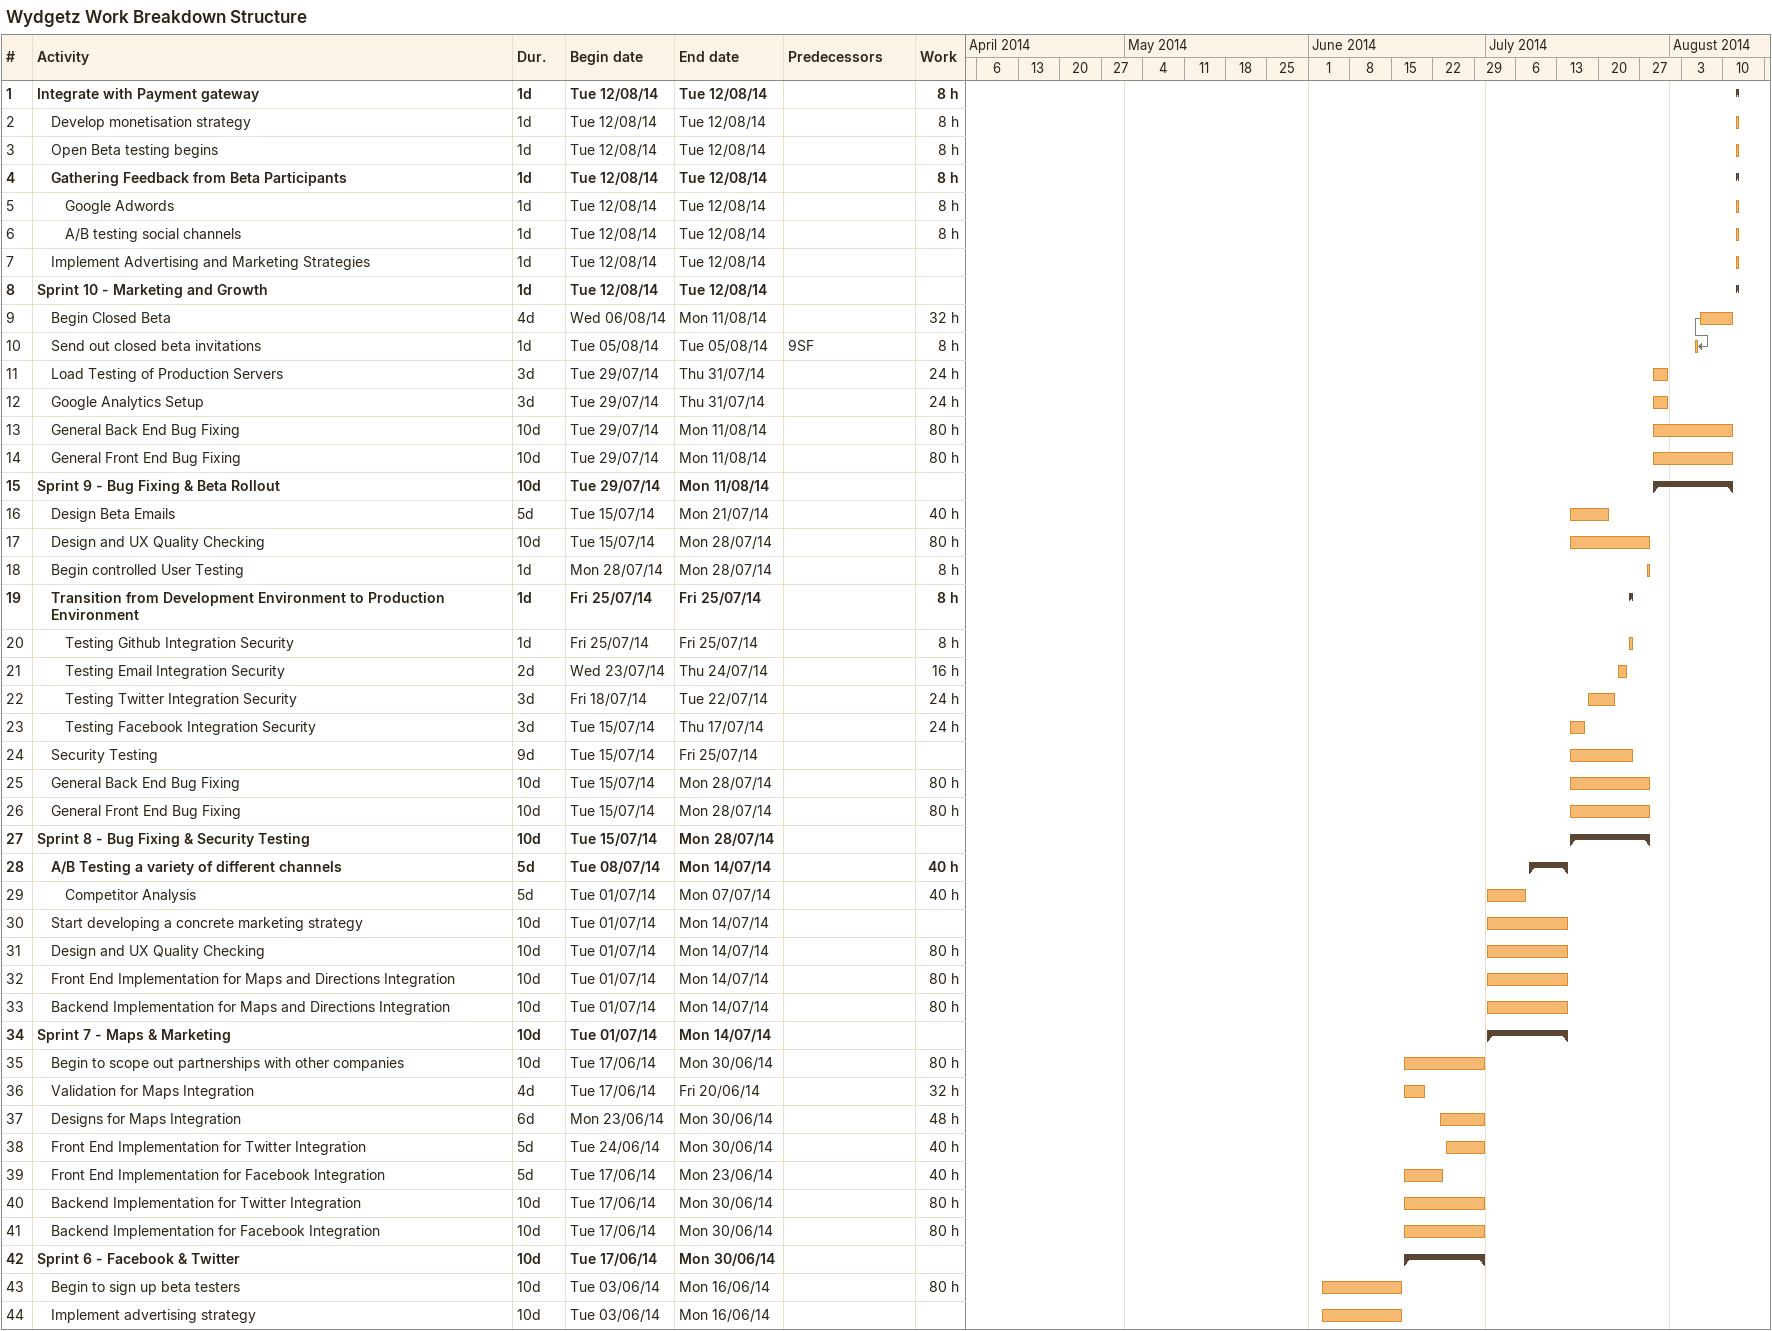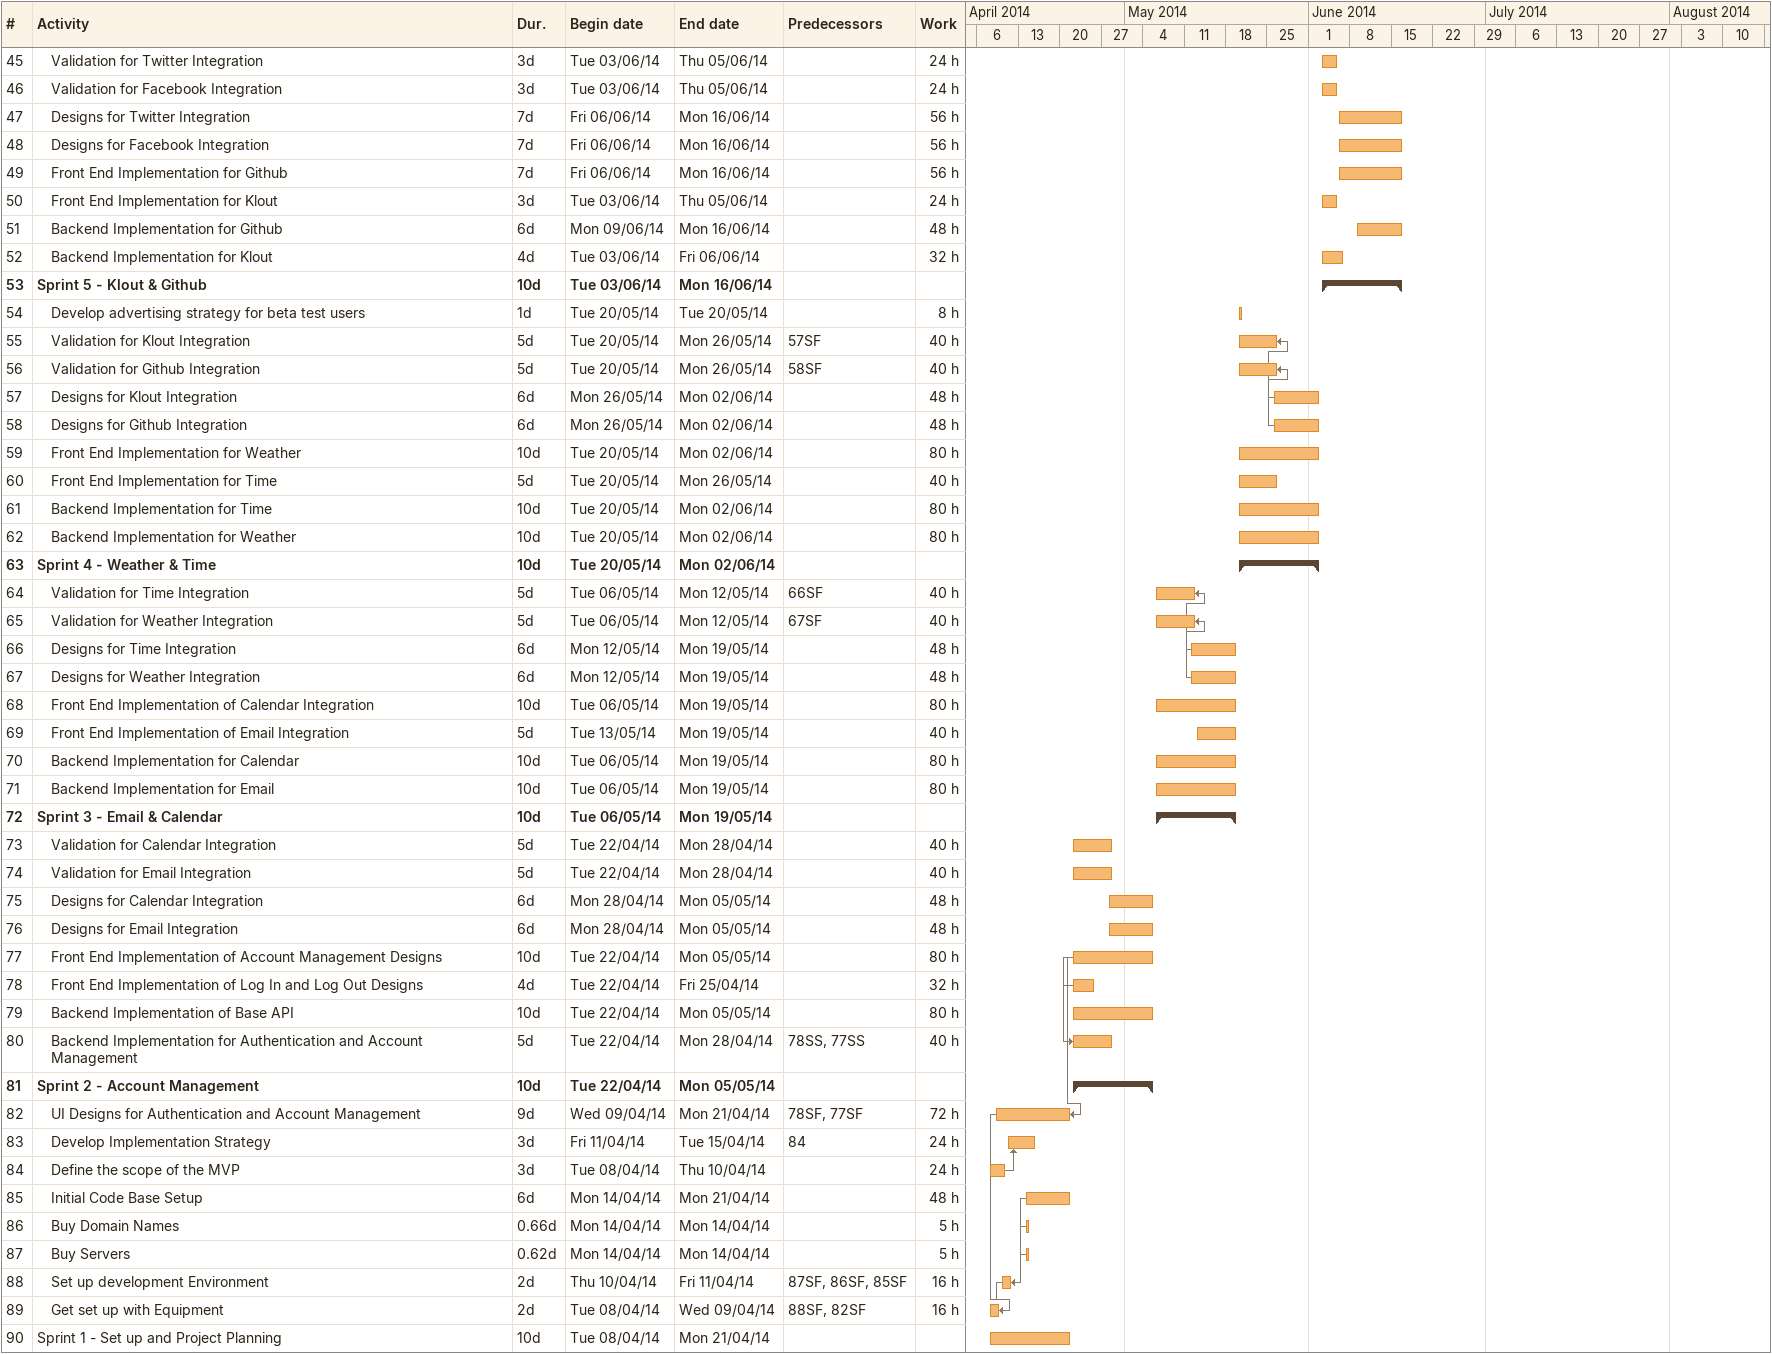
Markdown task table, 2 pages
Wydgetz Work Breakdown Structure

| ID | Level | Task | Duration | Start | Finish | Predecessors | Work (h) |
|---|---|---|---|---|---|---|---|
| 1 | 1 | **Integrate with Payment gateway** | 1d | 2014-08-12 | 2014-08-12 |  | 8 |
| 2 | 2 | Develop monetisation strategy | 1d | 2014-08-12 | 2014-08-12 |  | 8 |
| 3 | 2 | Open Beta testing begins | 1d | 2014-08-12 | 2014-08-12 |  | 8 |
| 4 | 2 | **Gathering Feedback from Beta Participants** | 1d | 2014-08-12 | 2014-08-12 |  | 8 |
| 5 | 3 | Google Adwords | 1d | 2014-08-12 | 2014-08-12 |  | 8 |
| 6 | 3 | A/B testing social channels | 1d | 2014-08-12 | 2014-08-12 |  | 8 |
| 7 | 2 | Implement Advertising and Marketing Strategies | 1d | 2014-08-12 | 2014-08-12 |  |  |
| 8 | 1 | **Sprint 10 - Marketing and Growth** | 1d | 2014-08-12 | 2014-08-12 |  |  |
| 9 | 2 | Begin Closed Beta | 4d | 2014-08-06 | 2014-08-11 |  | 32 |
| 10 | 2 | Send out closed beta invitations | 1d | 2014-08-05 | 2014-08-05 | 9SF | 8 |
| 11 | 2 | Load Testing of Production Servers | 3d | 2014-07-29 | 2014-07-31 |  | 24 |
| 12 | 2 | Google Analytics Setup | 3d | 2014-07-29 | 2014-07-31 |  | 24 |
| 13 | 2 | General Back End Bug Fixing | 10d | 2014-07-29 | 2014-08-11 |  | 80 |
| 14 | 2 | General Front End Bug Fixing | 10d | 2014-07-29 | 2014-08-11 |  | 80 |
| 15 | 1 | **Sprint 9 - Bug Fixing & Beta Rollout** | 10d | 2014-07-29 | 2014-08-11 |  |  |
| 16 | 2 | Design Beta Emails | 5d | 2014-07-15 | 2014-07-21 |  | 40 |
| 17 | 2 | Design and UX Quality Checking | 10d | 2014-07-15 | 2014-07-28 |  | 80 |
| 18 | 2 | Begin controlled User Testing | 1d | 2014-07-28 | 2014-07-28 |  | 8 |
| 19 | 2 | **Transition from Development Environment to Production Environment** | 1d | 2014-07-25 | 2014-07-25 |  | 8 |
| 20 | 3 | Testing Github Integration Security | 1d | 2014-07-25 | 2014-07-25 |  | 8 |
| 21 | 3 | Testing Email Integration Security | 2d | 2014-07-23 | 2014-07-24 |  | 16 |
| 22 | 3 | Testing Twitter Integration Security | 3d | 2014-07-18 | 2014-07-22 |  | 24 |
| 23 | 3 | Testing Facebook Integration Security | 3d | 2014-07-15 | 2014-07-17 |  | 24 |
| 24 | 2 | Security Testing | 9d | 2014-07-15 | 2014-07-25 |  |  |
| 25 | 2 | General Back End Bug Fixing | 10d | 2014-07-15 | 2014-07-28 |  | 80 |
| 26 | 2 | General Front End Bug Fixing | 10d | 2014-07-15 | 2014-07-28 |  | 80 |
| 27 | 1 | **Sprint 8 - Bug Fixing & Security Testing** | 10d | 2014-07-15 | 2014-07-28 |  |  |
| 28 | 2 | **A/B Testing a variety of different channels** | 5d | 2014-07-08 | 2014-07-14 |  | 40 |
| 29 | 3 | Competitor Analysis | 5d | 2014-07-01 | 2014-07-07 |  | 40 |
| 30 | 2 | Start developing a concrete marketing strategy | 10d | 2014-07-01 | 2014-07-14 |  |  |
| 31 | 2 | Design and UX Quality Checking | 10d | 2014-07-01 | 2014-07-14 |  | 80 |
| 32 | 2 | Front End Implementation for Maps and Directions Integration | 10d | 2014-07-01 | 2014-07-14 |  | 80 |
| 33 | 2 | Backend Implementation for Maps and Directions Integration | 10d | 2014-07-01 | 2014-07-14 |  | 80 |
| 34 | 1 | **Sprint 7 - Maps & Marketing** | 10d | 2014-07-01 | 2014-07-14 |  |  |
| 35 | 2 | Begin to scope out partnerships with other companies | 10d | 2014-06-17 | 2014-06-30 |  | 80 |
| 36 | 2 | Validation for Maps Integration | 4d | 2014-06-17 | 2014-06-20 |  | 32 |
| 37 | 2 | Designs for Maps Integration | 6d | 2014-06-23 | 2014-06-30 |  | 48 |
| 38 | 2 | Front End Implementation for Twitter Integration | 5d | 2014-06-24 | 2014-06-30 |  | 40 |
| 39 | 2 | Front End Implementation for Facebook Integration | 5d | 2014-06-17 | 2014-06-23 |  | 40 |
| 40 | 2 | Backend Implementation for Twitter Integration | 10d | 2014-06-17 | 2014-06-30 |  | 80 |
| 41 | 2 | Backend Implementation for Facebook Integration | 10d | 2014-06-17 | 2014-06-30 |  | 80 |
| 42 | 1 | **Sprint 6 - Facebook & Twitter** | 10d | 2014-06-17 | 2014-06-30 |  |  |
| 43 | 2 | Begin to sign up beta testers | 10d | 2014-06-03 | 2014-06-16 |  | 80 |
| 44 | 2 | Implement advertising strategy | 10d | 2014-06-03 | 2014-06-16 |  |  |
| 45 | 2 | Validation for Twitter Integration | 3d | 2014-06-03 | 2014-06-05 |  | 24 |
| 46 | 2 | Validation for Facebook Integration | 3d | 2014-06-03 | 2014-06-05 |  | 24 |
| 47 | 2 | Designs for Twitter Integration | 7d | 2014-06-06 | 2014-06-16 |  | 56 |
| 48 | 2 | Designs for Facebook Integration | 7d | 2014-06-06 | 2014-06-16 |  | 56 |
| 49 | 2 | Front End Implementation for Github | 7d | 2014-06-06 | 2014-06-16 |  | 56 |
| 50 | 2 | Front End Implementation for Klout | 3d | 2014-06-03 | 2014-06-05 |  | 24 |
| 51 | 2 | Backend Implementation for Github | 6d | 2014-06-09 | 2014-06-16 |  | 48 |
| 52 | 2 | Backend Implementation for Klout | 4d | 2014-06-03 | 2014-06-06 |  | 32 |
| 53 | 1 | **Sprint 5 - Klout & Github** | 10d | 2014-06-03 | 2014-06-16 |  |  |
| 54 | 2 | Develop advertising strategy for beta test users | 1d | 2014-05-20 | 2014-05-20 |  | 8 |
| 55 | 2 | Validation for Klout Integration | 5d | 2014-05-20 | 2014-05-26 | 57SF | 40 |
| 56 | 2 | Validation for Github Integration | 5d | 2014-05-20 | 2014-05-26 | 58SF | 40 |
| 57 | 2 | Designs for Klout Integration | 6d | 2014-05-26 | 2014-06-02 |  | 48 |
| 58 | 2 | Designs for Github Integration | 6d | 2014-05-26 | 2014-06-02 |  | 48 |
| 59 | 2 | Front End Implementation for Weather | 10d | 2014-05-20 | 2014-06-02 |  | 80 |
| 60 | 2 | Front End Implementation for Time | 5d | 2014-05-20 | 2014-05-26 |  | 40 |
| 61 | 2 | Backend Implementation for Time | 10d | 2014-05-20 | 2014-06-02 |  | 80 |
| 62 | 2 | Backend Implementation for Weather | 10d | 2014-05-20 | 2014-06-02 |  | 80 |
| 63 | 1 | **Sprint 4 - Weather & Time** | 10d | 2014-05-20 | 2014-06-02 |  |  |
| 64 | 2 | Validation for Time Integration | 5d | 2014-05-06 | 2014-05-12 | 66SF | 40 |
| 65 | 2 | Validation for Weather Integration | 5d | 2014-05-06 | 2014-05-12 | 67SF | 40 |
| 66 | 2 | Designs for Time Integration | 6d | 2014-05-12 | 2014-05-19 |  | 48 |
| 67 | 2 | Designs for Weather Integration | 6d | 2014-05-12 | 2014-05-19 |  | 48 |
| 68 | 2 | Front End Implementation of Calendar Integration | 10d | 2014-05-06 | 2014-05-19 |  | 80 |
| 69 | 2 | Front End Implementation of Email Integration | 5d | 2014-05-13 | 2014-05-19 |  | 40 |
| 70 | 2 | Backend Implementation for Calendar | 10d | 2014-05-06 | 2014-05-19 |  | 80 |
| 71 | 2 | Backend Implementation for Email | 10d | 2014-05-06 | 2014-05-19 |  | 80 |
| 72 | 1 | **Sprint 3 - Email & Calendar** | 10d | 2014-05-06 | 2014-05-19 |  |  |
| 73 | 2 | Validation for Calendar Integration | 5d | 2014-04-22 | 2014-04-28 |  | 40 |
| 74 | 2 | Validation for Email Integration | 5d | 2014-04-22 | 2014-04-28 |  | 40 |
| 75 | 2 | Designs for Calendar Integration | 6d | 2014-04-28 | 2014-05-05 |  | 48 |
| 76 | 2 | Designs for Email Integration | 6d | 2014-04-28 | 2014-05-05 |  | 48 |
| 77 | 2 | Front End Implementation of Account Management Designs | 10d | 2014-04-22 | 2014-05-05 |  | 80 |
| 78 | 2 | Front End Implementation of Log In and Log Out Designs | 4d | 2014-04-22 | 2014-04-25 |  | 32 |
| 79 | 2 | Backend Implementation of Base API | 10d | 2014-04-22 | 2014-05-05 |  | 80 |
| 80 | 2 | Backend Implementation for Authentication and Account Management | 5d | 2014-04-22 | 2014-04-28 | 78SS, 77SS | 40 |
| 81 | 1 | **Sprint 2 - Account Management** | 10d | 2014-04-22 | 2014-05-05 |  |  |
| 82 | 2 | UI Designs for Authentication and Account Management | 9d | 2014-04-09 | 2014-04-21 | 78SF, 77SF | 72 |
| 83 | 2 | Develop Implementation Strategy | 3d | 2014-04-11 | 2014-04-15 | 84 | 24 |
| 84 | 2 | Define the scope of the MVP | 3d | 2014-04-08 | 2014-04-10 |  | 24 |
| 85 | 2 | Initial Code Base Setup | 6d | 2014-04-14 | 2014-04-21 |  | 48 |
| 86 | 2 | Buy Domain Names | 0.66d | 2014-04-14 | 2014-04-14 |  | 5 |
| 87 | 2 | Buy Servers | 0.62d | 2014-04-14 | 2014-04-14 |  | 5 |
| 88 | 2 | Set up development Environment | 2d | 2014-04-10 | 2014-04-11 | 87SF, 86SF, 85SF | 16 |
| 89 | 2 | Get set up with Equipment | 2d | 2014-04-08 | 2014-04-09 | 88SF, 82SF | 16 |
| 90 | 1 | Sprint 1 - Set up and Project Planning | 10d | 2014-04-08 | 2014-04-21 |  |  |
